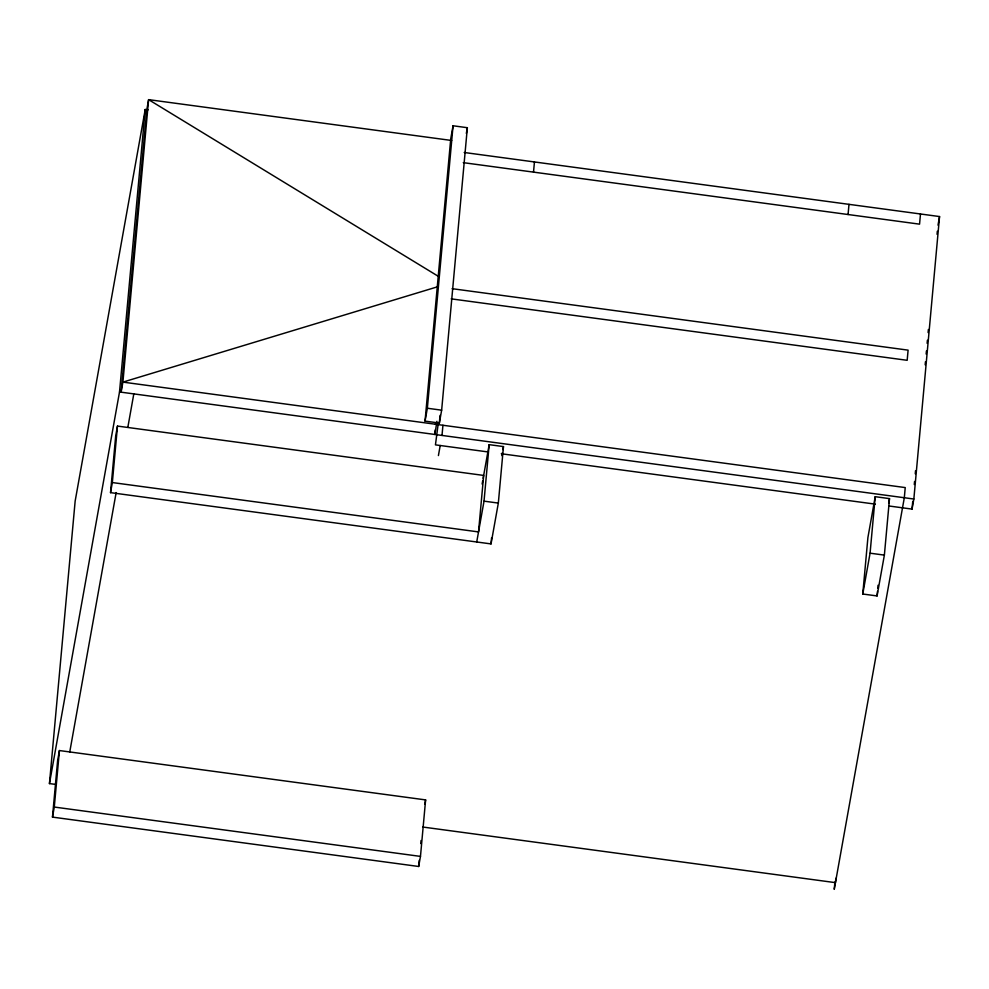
<?xml version="1.0" encoding="UTF-8"?>
<svg xmlns="http://www.w3.org/2000/svg" width="989" height="989" viewBox="0 0 989 989"><rect width="100%" height="100%" fill="white"/><g stroke="black" fill="none" stroke-linecap="round" stroke-linejoin="round"><path stroke-width="1.48" d="M55.174 784.351L49.45 783.585L75.152 501.114L145.222 109.495L148.078 109.878M52.479 817.112L57.622 760.628L59.427 750.552L425.616 799.903L420.473 856.4L418.668 866.475L52.479 817.112L54.284 807.049L59.427 750.552M483.151 478.305L489.172 444.654L503.475 446.583L498.332 503.08L491.026 543.913L110.533 492.633L115.676 436.137L117.481 426.074L483.67 475.425L478.528 531.921L112.338 482.558L117.481 426.074M49.45 783.585L119.521 391.965L145.222 109.495M425.047 421.116L450.761 138.645L453.061 125.776L467.352 127.705L441.65 410.175L439.351 423.045L425.047 421.116L427.347 408.247L453.061 125.776M435.284 429.869L434.863 434.468L436.94 421.326M438.362 422.513L435.444 444.865L487.515 451.874M439.351 423.045L440.043 415.368M442.009 435.432L442.936 425.27M418.668 866.475L419.225 860.368M420.758 843.568L421.03 840.514M476.723 541.984L484.029 501.151L489.172 444.654M491.026 543.913L491.582 537.806M533.516 172.123L534.443 161.949M848.067 214.514L848.995 204.352M834.901 882.101L834.246 889.358L904.317 497.751L905.232 487.577L435.308 424.232M835.841 878.294L835.445 882.645L422.674 827.014M862.767 594.018L867.909 537.534L875.216 496.688L889.507 498.617L884.376 555.113L877.07 595.947L862.767 594.018L870.073 553.185L875.216 496.688M877.07 595.947L877.478 591.373M877.762 588.319L878.034 585.265M920.487 213.983L919.56 224.157L463.285 162.653M888.728 505.96L912.043 509.1L912.736 501.423M914.281 484.536L914.553 481.47M915.258 473.793L915.53 470.727M925.172 364.793L925.457 361.727M926.149 354.05L926.433 350.971M927.126 343.307L927.41 340.228M928.102 332.551L928.387 329.485M937.053 234.306L937.325 231.228M912.043 509.1L913.848 499.025L939.55 216.554L464.212 152.491M110.533 492.633L112.338 482.558M69.725 752.122L116.158 492.559M127.841 427.285L133.812 393.894M466.338 133.416L467.352 127.705M438.411 455.57L440.216 445.507M424.837 804.23L425.616 799.903M482.125 484.054L482.681 480.963M501.843 455.657L502.387 452.628M502.931 449.612L503.475 446.583M938.005 225.183L939.55 216.554M888.703 503.154L889.507 498.617M437.694 286.748L122.908 382.113L121.103 392.176L146.817 109.705L148.61 99.642L451.664 140.487M452.097 288.677L908.1 350.143L907.173 360.305L451.169 298.851M427.347 408.247L441.65 410.175M436.668 424.405L122.908 382.113L148.61 99.642L439.005 276.747M119.521 391.965L913.848 499.025M501.287 453.741L875.376 504.155M484.029 501.151L498.332 503.08M870.073 553.185L884.376 555.113M54.284 807.049L420.473 856.4"/></g></svg>
